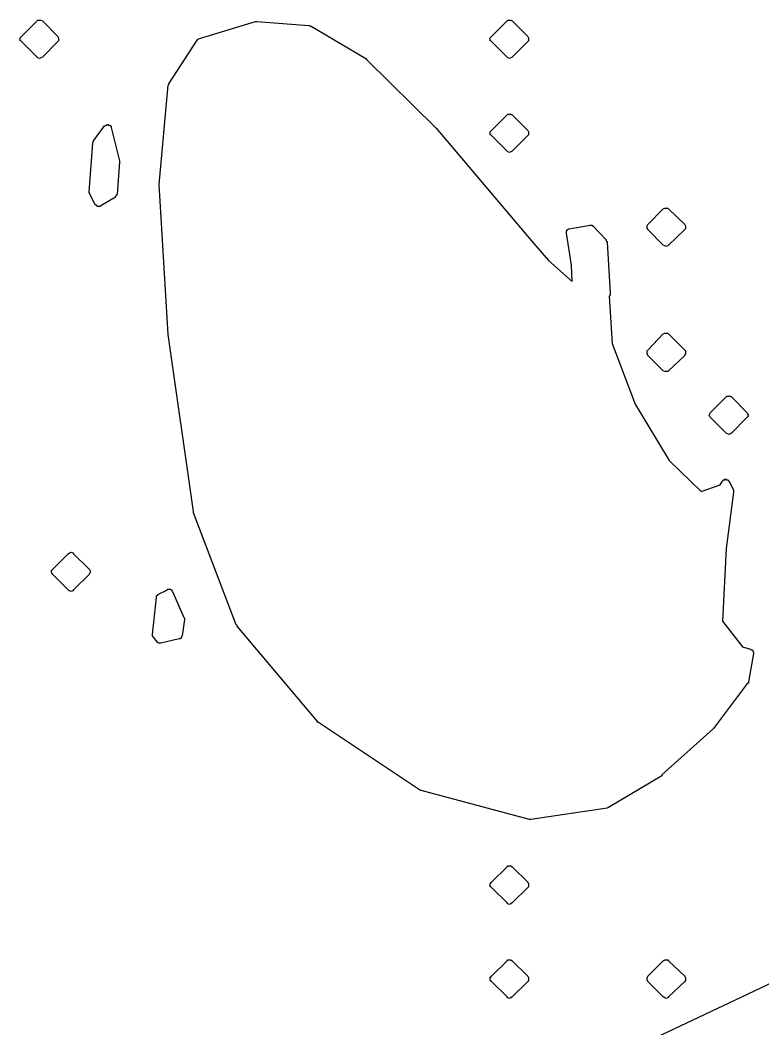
# Model space of a CAD drawing. Extents: x 83 to 346, y -162 to -57.
# Drawn here: x 271.597 to 272.601, y -141.685 to -140.322 of the extents above; entities that cross this region are included whole.
import ezdxf

# ---------------------------------------------------------------- set-up
doc = ezdxf.new("R2010")
doc.units = 0
doc.layers.add('BLACK', color=7, linetype='CONTINUOUS')

msp = doc.modelspace()

# ---------------------------------------------------------------- linework, layer by layer
at = {"layer": 'BLACK', "linetype": 'CONTINUOUS'}
for p, q in [((271.599, -140.344), (271.62, -140.323)), ((271.62, -140.323), (271.621, -140.322)), ((271.62, -140.323), (271.62, -140.323)), ((271.621, -140.322), (271.623, -140.322)), ((271.623, -140.322), (271.625, -140.322)), ((271.625, -140.322), (271.627, -140.323)), ((271.627, -140.323), (271.648, -140.344)), ((271.838, -140.347), (271.915, -140.324)), ((271.915, -140.324), (271.916, -140.324)), ((271.916, -140.324), (271.917, -140.324)), ((271.917, -140.324), (271.987, -140.329)), ((271.987, -140.329), (271.988, -140.329)), ((271.988, -140.329), (271.988, -140.329)), ((271.988, -140.329), (271.988, -140.329)), ((271.988, -140.329), (271.989, -140.33)), ((272.234, -140.344), (272.255, -140.323)), ((272.255, -140.323), (272.256, -140.322)), ((272.255, -140.323), (272.255, -140.323)), ((272.256, -140.322), (272.258, -140.322)), ((272.258, -140.322), (272.26, -140.322)), ((272.26, -140.322), (272.262, -140.323)), ((272.262, -140.323), (272.283, -140.344)), ((271.989, -140.33), (271.989, -140.33)), ((271.989, -140.33), (271.99, -140.33)), ((271.99, -140.33), (272.064, -140.374)), ((271.597, -140.346), (271.599, -140.344)), ((271.597, -140.348), (271.597, -140.346)), ((271.597, -140.35), (271.597, -140.348)), ((271.598, -140.35), (271.597, -140.35)), ((271.599, -140.351), (271.598, -140.35)), ((271.62, -140.372), (271.599, -140.351)), ((271.599, -140.351), (271.599, -140.351)), ((271.648, -140.351), (271.627, -140.372)), ((271.648, -140.344), (271.649, -140.346)), ((271.649, -140.35), (271.648, -140.351)), ((271.648, -140.351), (271.648, -140.351)), ((271.649, -140.346), (271.649, -140.348)), ((271.649, -140.348), (271.649, -140.35)), ((271.798, -140.408), (271.836, -140.349)), ((271.836, -140.349), (271.836, -140.348)), ((271.836, -140.348), (271.837, -140.348)), ((271.837, -140.348), (271.838, -140.347)), ((271.837, -140.348), (271.837, -140.348)), ((271.837, -140.348), (271.837, -140.348)), ((271.838, -140.347), (271.838, -140.347)), ((272.232, -140.346), (272.234, -140.344)), ((272.232, -140.348), (272.232, -140.346)), ((272.232, -140.35), (272.232, -140.348)), ((272.233, -140.35), (272.232, -140.35)), ((272.234, -140.351), (272.233, -140.35)), ((272.255, -140.372), (272.234, -140.351)), ((272.234, -140.351), (272.234, -140.351)), ((272.283, -140.351), (272.262, -140.372)), ((272.283, -140.344), (272.284, -140.346)), ((272.284, -140.35), (272.283, -140.351)), ((272.283, -140.351), (272.283, -140.351)), ((272.284, -140.346), (272.284, -140.348)), ((272.284, -140.348), (272.284, -140.35)), ((271.621, -140.373), (271.62, -140.372)), ((271.623, -140.374), (271.621, -140.373)), ((271.625, -140.373), (271.623, -140.374)), ((271.627, -140.372), (271.625, -140.373)), ((272.064, -140.374), (272.064, -140.374)), ((272.064, -140.374), (272.065, -140.375)), ((272.065, -140.375), (272.159, -140.468)), ((272.256, -140.373), (272.255, -140.372)), ((272.258, -140.374), (272.256, -140.373)), ((272.26, -140.373), (272.258, -140.374)), ((272.262, -140.372), (272.26, -140.373)), ((271.785, -140.544), (271.797, -140.41)), ((271.797, -140.41), (271.798, -140.409)), ((271.797, -140.41), (271.797, -140.41)), ((271.797, -140.41), (271.797, -140.41)), ((271.798, -140.409), (271.798, -140.408)), ((271.798, -140.408), (271.798, -140.408)), ((271.798, -140.408), (271.798, -140.408)), ((272.234, -140.471), (272.255, -140.45)), ((272.255, -140.45), (272.256, -140.449)), ((272.255, -140.45), (272.255, -140.45)), ((272.256, -140.449), (272.258, -140.449)), ((272.258, -140.449), (272.26, -140.449)), ((272.26, -140.449), (272.262, -140.45)), ((272.262, -140.45), (272.283, -140.471)), ((271.696, -140.485), (271.711, -140.465)), ((271.711, -140.465), (271.712, -140.465)), ((271.712, -140.465), (271.713, -140.464)), ((271.713, -140.464), (271.713, -140.464)), ((271.713, -140.464), (271.713, -140.464)), ((271.713, -140.464), (271.714, -140.464)), ((271.714, -140.464), (271.714, -140.463)), ((271.714, -140.463), (271.715, -140.463)), ((271.715, -140.463), (271.715, -140.463)), ((271.715, -140.463), (271.716, -140.463)), ((271.716, -140.463), (271.716, -140.463)), ((271.716, -140.463), (271.716, -140.464)), ((271.716, -140.464), (271.717, -140.464)), ((271.717, -140.464), (271.717, -140.464)), ((271.717, -140.464), (271.718, -140.464)), ((271.718, -140.464), (271.718, -140.464)), ((271.718, -140.464), (271.718, -140.464)), ((271.718, -140.464), (271.719, -140.465)), ((271.719, -140.465), (271.719, -140.465)), ((271.719, -140.465), (271.72, -140.466)), ((271.72, -140.466), (271.72, -140.466)), ((271.72, -140.466), (271.72, -140.467)), ((271.72, -140.467), (271.72, -140.467)), ((271.72, -140.467), (271.731, -140.512)), ((272.159, -140.468), (272.159, -140.468)), ((272.159, -140.468), (272.159, -140.468)), ((272.159, -140.468), (272.288, -140.62)), ((272.232, -140.473), (272.234, -140.471)), ((272.232, -140.475), (272.232, -140.473)), ((272.232, -140.477), (272.232, -140.475)), ((272.233, -140.477), (272.232, -140.477)), ((272.234, -140.478), (272.233, -140.477)), ((272.255, -140.499), (272.234, -140.478)), ((272.234, -140.478), (272.234, -140.478)), ((272.283, -140.478), (272.262, -140.499)), ((272.283, -140.471), (272.284, -140.473)), ((272.284, -140.477), (272.283, -140.478)), ((272.283, -140.478), (272.283, -140.478)), ((272.284, -140.473), (272.284, -140.475)), ((272.284, -140.475), (272.284, -140.477)), ((271.69, -140.554), (271.695, -140.488)), ((271.695, -140.487), (271.696, -140.486)), ((271.695, -140.488), (271.695, -140.487)), ((271.695, -140.487), (271.695, -140.487)), ((271.696, -140.486), (271.696, -140.485)), ((271.696, -140.485), (271.696, -140.485)), ((271.696, -140.486), (271.696, -140.486)), ((272.256, -140.5), (272.255, -140.499)), ((272.258, -140.501), (272.256, -140.5)), ((272.26, -140.5), (272.258, -140.501)), ((272.262, -140.499), (272.26, -140.5)), ((271.731, -140.514), (271.728, -140.557)), ((271.731, -140.512), (271.731, -140.513)), ((271.731, -140.513), (271.731, -140.514)), ((271.797, -140.747), (271.785, -140.544)), ((271.785, -140.544), (271.785, -140.544)), ((271.785, -140.544), (271.785, -140.544)), ((271.69, -140.555), (271.69, -140.554)), ((271.69, -140.554), (271.69, -140.554)), ((271.69, -140.556), (271.69, -140.555)), ((271.69, -140.555), (271.69, -140.555)), ((271.691, -140.556), (271.69, -140.556)), ((271.691, -140.557), (271.691, -140.556)), ((271.699, -140.572), (271.691, -140.557)), ((271.726, -140.561), (271.706, -140.573)), ((271.727, -140.559), (271.726, -140.56)), ((271.726, -140.56), (271.726, -140.56)), ((271.726, -140.56), (271.726, -140.56)), ((271.726, -140.56), (271.726, -140.561)), ((271.728, -140.557), (271.727, -140.558)), ((271.727, -140.558), (271.727, -140.559)), ((271.727, -140.559), (271.727, -140.559)), ((271.727, -140.559), (271.727, -140.559)), ((271.728, -140.557), (271.728, -140.557)), ((271.728, -140.557), (271.728, -140.557)), ((271.7, -140.572), (271.699, -140.572)), ((271.699, -140.572), (271.699, -140.572)), ((271.699, -140.572), (271.699, -140.572)), ((271.7, -140.573), (271.7, -140.572)), ((271.701, -140.573), (271.7, -140.573)), ((271.701, -140.574), (271.701, -140.573)), ((271.701, -140.573), (271.701, -140.573)), ((271.702, -140.574), (271.701, -140.574)), ((271.703, -140.574), (271.702, -140.574)), ((271.702, -140.574), (271.702, -140.574)), ((271.704, -140.574), (271.703, -140.574)), ((271.703, -140.574), (271.703, -140.574)), ((271.705, -140.574), (271.704, -140.574)), ((271.704, -140.574), (271.704, -140.574)), ((271.704, -140.574), (271.704, -140.574)), ((271.706, -140.573), (271.705, -140.574)), ((271.706, -140.573), (271.706, -140.573)), ((271.706, -140.573), (271.706, -140.573)), ((272.445, -140.598), (272.466, -140.577)), ((272.466, -140.577), (272.468, -140.576)), ((272.468, -140.576), (272.47, -140.576)), ((272.47, -140.576), (272.472, -140.576)), ((272.472, -140.576), (272.473, -140.577)), ((272.473, -140.577), (272.473, -140.577)), ((272.473, -140.577), (272.495, -140.598)), ((272.339, -140.604), (272.367, -140.599)), ((272.367, -140.599), (272.367, -140.599)), ((272.367, -140.599), (272.368, -140.599)), ((272.368, -140.599), (272.368, -140.599)), ((272.368, -140.599), (272.368, -140.599)), ((272.368, -140.599), (272.369, -140.599)), ((272.369, -140.599), (272.37, -140.599)), ((272.37, -140.599), (272.37, -140.599)), ((272.37, -140.599), (272.37, -140.6)), ((272.37, -140.6), (272.371, -140.6)), ((272.371, -140.6), (272.371, -140.6)), ((272.371, -140.6), (272.389, -140.619)), ((272.444, -140.6), (272.445, -140.598)), ((272.444, -140.602), (272.444, -140.6)), ((272.444, -140.604), (272.444, -140.602)), ((272.495, -140.598), (272.496, -140.6)), ((272.496, -140.6), (272.496, -140.602)), ((272.496, -140.602), (272.496, -140.604)), ((272.335, -140.607), (272.336, -140.606)), ((272.335, -140.608), (272.335, -140.607)), ((272.335, -140.609), (272.335, -140.608)), ((272.335, -140.608), (272.335, -140.608)), ((272.335, -140.608), (272.335, -140.608)), ((272.335, -140.61), (272.335, -140.609)), ((272.342, -140.653), (272.335, -140.61)), ((272.336, -140.606), (272.336, -140.605)), ((272.336, -140.605), (272.337, -140.605)), ((272.336, -140.606), (272.336, -140.606)), ((272.336, -140.606), (272.336, -140.606)), ((272.337, -140.605), (272.338, -140.604)), ((272.337, -140.605), (272.337, -140.605)), ((272.337, -140.605), (272.337, -140.605)), ((272.338, -140.604), (272.339, -140.604)), ((272.445, -140.604), (272.444, -140.604)), ((272.445, -140.605), (272.445, -140.604)), ((272.466, -140.626), (272.445, -140.605)), ((272.445, -140.605), (272.445, -140.605)), ((272.495, -140.605), (272.473, -140.626)), ((272.496, -140.604), (272.495, -140.605)), ((272.496, -140.604), (272.496, -140.604)), ((272.288, -140.62), (272.311, -140.647)), ((272.389, -140.619), (272.389, -140.62)), ((272.389, -140.62), (272.39, -140.621)), ((272.39, -140.621), (272.39, -140.621)), ((272.39, -140.621), (272.39, -140.621)), ((272.39, -140.621), (272.39, -140.622)), ((272.39, -140.622), (272.39, -140.622)), ((272.39, -140.622), (272.394, -140.691)), ((272.468, -140.627), (272.466, -140.626)), ((272.466, -140.626), (272.466, -140.626)), ((272.47, -140.628), (272.468, -140.627)), ((272.472, -140.627), (272.47, -140.628)), ((272.473, -140.626), (272.472, -140.627)), ((272.472, -140.627), (272.472, -140.627)), ((272.311, -140.647), (272.343, -140.675)), ((272.343, -140.675), (272.342, -140.653)), ((272.394, -140.693), (272.393, -140.695)), ((272.393, -140.695), (272.397, -140.759)), ((272.394, -140.691), (272.394, -140.691)), ((272.394, -140.691), (272.394, -140.693)), ((271.831, -140.986), (271.797, -140.747)), ((271.797, -140.747), (271.797, -140.747)), ((271.797, -140.747), (271.797, -140.747)), ((272.445, -140.768), (272.466, -140.746)), ((272.466, -140.746), (272.468, -140.745)), ((272.468, -140.745), (272.47, -140.745)), ((272.47, -140.745), (272.472, -140.745)), ((272.472, -140.745), (272.473, -140.746)), ((272.473, -140.746), (272.473, -140.746)), ((272.473, -140.746), (272.495, -140.768)), ((272.397, -140.759), (272.428, -140.841)), ((272.444, -140.769), (272.445, -140.768)), ((272.444, -140.771), (272.444, -140.769)), ((272.444, -140.773), (272.444, -140.771)), ((272.445, -140.775), (272.444, -140.773)), ((272.466, -140.796), (272.445, -140.775)), ((272.495, -140.775), (272.473, -140.796)), ((272.495, -140.768), (272.496, -140.769)), ((272.496, -140.773), (272.495, -140.774)), ((272.495, -140.774), (272.495, -140.775)), ((272.496, -140.769), (272.496, -140.769)), ((272.496, -140.769), (272.496, -140.771)), ((272.496, -140.771), (272.496, -140.773)), ((272.468, -140.797), (272.466, -140.796)), ((272.47, -140.797), (272.468, -140.797)), ((272.472, -140.797), (272.47, -140.797)), ((272.473, -140.796), (272.472, -140.797)), ((272.473, -140.796), (272.473, -140.796)), ((272.53, -140.852), (272.551, -140.831)), ((272.551, -140.831), (272.552, -140.83)), ((272.551, -140.831), (272.551, -140.831)), ((272.552, -140.83), (272.553, -140.83)), ((272.553, -140.83), (272.555, -140.83)), ((272.555, -140.83), (272.557, -140.83)), ((272.557, -140.83), (272.558, -140.831)), ((272.558, -140.831), (272.579, -140.852)), ((272.428, -140.841), (272.474, -140.917)), ((272.528, -140.856), (272.529, -140.854)), ((272.529, -140.858), (272.528, -140.856)), ((272.529, -140.854), (272.53, -140.852)), ((272.53, -140.859), (272.529, -140.858)), ((272.529, -140.858), (272.529, -140.858)), ((272.53, -140.852), (272.53, -140.852)), ((272.551, -140.88), (272.53, -140.859)), ((272.579, -140.859), (272.558, -140.88)), ((272.579, -140.852), (272.58, -140.854)), ((272.58, -140.858), (272.579, -140.859)), ((272.579, -140.859), (272.579, -140.859)), ((272.58, -140.854), (272.581, -140.856)), ((272.581, -140.856), (272.58, -140.858)), ((272.553, -140.881), (272.551, -140.88)), ((272.555, -140.882), (272.553, -140.881)), ((272.557, -140.881), (272.555, -140.882)), ((272.558, -140.88), (272.557, -140.881)), ((272.474, -140.917), (272.517, -140.959)), ((272.549, -140.943), (272.55, -140.942)), ((272.55, -140.942), (272.55, -140.943)), ((272.55, -140.943), (272.55, -140.942)), ((272.55, -140.942), (272.551, -140.943)), ((272.517, -140.959), (272.543, -140.95)), ((272.543, -140.95), (272.546, -140.945)), ((272.546, -140.945), (272.547, -140.944)), ((272.546, -140.945), (272.546, -140.945)), ((272.547, -140.944), (272.547, -140.943)), ((272.547, -140.943), (272.548, -140.943)), ((272.547, -140.944), (272.547, -140.944)), ((272.547, -140.944), (272.547, -140.944)), ((272.548, -140.943), (272.548, -140.943)), ((272.548, -140.943), (272.549, -140.943)), ((272.549, -140.943), (272.549, -140.943)), ((272.551, -140.943), (272.552, -140.943)), ((272.552, -140.943), (272.552, -140.943)), ((272.552, -140.943), (272.552, -140.943)), ((272.552, -140.943), (272.553, -140.943)), ((272.553, -140.943), (272.554, -140.944)), ((272.554, -140.944), (272.554, -140.944)), ((272.554, -140.944), (272.554, -140.944)), ((272.554, -140.944), (272.554, -140.945)), ((272.554, -140.945), (272.555, -140.945)), ((272.555, -140.945), (272.561, -140.957)), ((272.561, -140.96), (272.551, -141.036)), ((272.561, -140.957), (272.561, -140.958)), ((272.561, -140.958), (272.561, -140.958)), ((272.561, -140.958), (272.561, -140.959)), ((272.561, -140.959), (272.561, -140.959)), ((272.561, -140.959), (272.561, -140.96)), ((272.561, -140.96), (272.561, -140.96)), ((271.831, -140.987), (271.831, -140.986)), ((271.831, -140.988), (271.831, -140.987)), ((271.889, -141.139), (271.831, -140.988)), ((272.551, -141.036), (272.546, -141.134)), ((271.641, -141.064), (271.662, -141.043)), ((271.662, -141.043), (271.664, -141.042)), ((271.664, -141.042), (271.666, -141.041)), ((271.666, -141.041), (271.668, -141.042)), ((271.668, -141.042), (271.669, -141.043)), ((271.669, -141.043), (271.69, -141.064)), ((271.639, -141.067), (271.64, -141.065)), ((271.64, -141.065), (271.641, -141.064)), ((271.64, -141.065), (271.64, -141.065)), ((271.64, -141.065), (271.64, -141.065)), ((271.69, -141.064), (271.69, -141.064)), ((271.69, -141.064), (271.691, -141.065)), ((271.691, -141.065), (271.692, -141.067)), ((271.64, -141.069), (271.639, -141.067)), ((271.641, -141.071), (271.64, -141.069)), ((271.662, -141.092), (271.641, -141.071)), ((271.641, -141.071), (271.641, -141.071)), ((271.69, -141.071), (271.669, -141.092)), ((271.691, -141.069), (271.69, -141.071)), ((271.692, -141.067), (271.691, -141.069)), ((271.663, -141.093), (271.662, -141.092)), ((271.662, -141.092), (271.662, -141.092)), ((271.669, -141.092), (271.668, -141.093)), ((271.783, -141.098), (271.796, -141.092)), ((271.796, -141.092), (271.796, -141.091)), ((271.796, -141.091), (271.797, -141.091)), ((271.796, -141.092), (271.796, -141.092)), ((271.797, -141.091), (271.798, -141.091)), ((271.798, -141.091), (271.798, -141.091)), ((271.798, -141.091), (271.798, -141.091)), ((271.798, -141.091), (271.799, -141.091)), ((271.799, -141.091), (271.8, -141.091)), ((271.8, -141.091), (271.8, -141.091)), ((271.8, -141.091), (271.8, -141.091)), ((271.8, -141.091), (271.801, -141.092)), ((271.801, -141.092), (271.801, -141.092)), ((271.801, -141.092), (271.802, -141.092)), ((271.802, -141.092), (271.802, -141.092)), ((271.802, -141.092), (271.802, -141.093)), ((271.664, -141.093), (271.663, -141.093)), ((271.666, -141.094), (271.664, -141.093)), ((271.668, -141.093), (271.666, -141.094)), ((271.776, -141.152), (271.781, -141.102)), ((271.781, -141.1), (271.782, -141.099)), ((271.781, -141.101), (271.781, -141.1)), ((271.781, -141.1), (271.781, -141.1)), ((271.781, -141.102), (271.781, -141.101)), ((271.781, -141.101), (271.781, -141.101)), ((271.781, -141.102), (271.781, -141.102)), ((271.782, -141.099), (271.782, -141.099)), ((271.782, -141.099), (271.782, -141.099)), ((271.782, -141.099), (271.783, -141.099)), ((271.783, -141.099), (271.783, -141.098)), ((271.802, -141.093), (271.803, -141.094)), ((271.803, -141.094), (271.803, -141.094)), ((271.803, -141.094), (271.803, -141.094)), ((271.803, -141.094), (271.818, -141.129)), ((271.819, -141.132), (271.816, -141.154)), ((271.818, -141.129), (271.818, -141.129)), ((271.818, -141.129), (271.819, -141.13)), ((271.819, -141.13), (271.819, -141.13)), ((271.819, -141.13), (271.819, -141.131)), ((271.819, -141.131), (271.819, -141.131)), ((271.819, -141.131), (271.819, -141.132)), ((271.89, -141.14), (271.889, -141.139)), ((271.89, -141.141), (271.89, -141.14)), ((271.999, -141.27), (271.89, -141.141)), ((272.546, -141.134), (272.573, -141.169)), ((271.776, -141.154), (271.776, -141.152)), ((271.777, -141.156), (271.776, -141.154)), ((271.782, -141.162), (271.777, -141.156)), ((271.812, -141.158), (271.787, -141.164)), ((271.813, -141.158), (271.812, -141.158)), ((271.812, -141.158), (271.812, -141.158)), ((271.812, -141.158), (271.812, -141.158)), ((271.814, -141.157), (271.813, -141.158)), ((271.815, -141.156), (271.814, -141.157)), ((271.814, -141.157), (271.814, -141.157)), ((271.814, -141.157), (271.814, -141.157)), ((271.814, -141.157), (271.814, -141.157)), ((271.816, -141.154), (271.815, -141.155)), ((271.815, -141.155), (271.815, -141.156)), ((271.815, -141.156), (271.815, -141.156)), ((271.815, -141.156), (271.815, -141.156)), ((271.816, -141.154), (271.816, -141.154)), ((271.816, -141.154), (271.816, -141.154)), ((271.782, -141.163), (271.782, -141.162)), ((271.783, -141.163), (271.782, -141.163)), ((271.784, -141.164), (271.783, -141.163)), ((271.783, -141.163), (271.783, -141.163)), ((271.783, -141.163), (271.783, -141.163)), ((271.785, -141.164), (271.784, -141.164)), ((271.786, -141.164), (271.785, -141.164)), ((271.785, -141.164), (271.785, -141.164)), ((271.785, -141.164), (271.785, -141.164)), ((271.787, -141.164), (271.786, -141.164)), ((272.573, -141.169), (272.584, -141.172)), ((272.584, -141.172), (272.585, -141.173)), ((272.585, -141.173), (272.586, -141.173)), ((272.586, -141.173), (272.586, -141.173)), ((272.586, -141.173), (272.586, -141.173)), ((272.586, -141.173), (272.587, -141.174)), ((272.587, -141.174), (272.587, -141.174)), ((272.587, -141.174), (272.587, -141.175)), ((272.588, -141.178), (272.581, -141.216)), ((272.587, -141.175), (272.587, -141.175)), ((272.587, -141.175), (272.588, -141.176)), ((272.588, -141.176), (272.588, -141.176)), ((272.588, -141.176), (272.588, -141.176)), ((272.588, -141.176), (272.588, -141.177)), ((272.588, -141.177), (272.588, -141.177)), ((272.588, -141.177), (272.588, -141.178)), ((272.58, -141.218), (272.534, -141.279)), ((272.581, -141.218), (272.58, -141.218)), ((272.58, -141.218), (272.58, -141.218)), ((272.581, -141.216), (272.581, -141.216)), ((272.581, -141.216), (272.581, -141.217)), ((272.581, -141.217), (272.581, -141.217)), ((272.581, -141.217), (272.581, -141.218)), ((271.999, -141.271), (271.999, -141.27)), ((272, -141.271), (271.999, -141.271)), ((272.138, -141.363), (272, -141.271)), ((272.533, -141.28), (272.464, -141.342)), ((272.534, -141.279), (272.533, -141.28)), ((272.533, -141.28), (272.533, -141.28)), ((272.464, -141.343), (272.392, -141.386)), ((272.464, -141.342), (272.464, -141.343)), ((272.464, -141.343), (272.464, -141.343)), ((272.139, -141.363), (272.138, -141.363)), ((272.138, -141.363), (272.138, -141.363)), ((272.285, -141.402), (272.139, -141.363)), ((272.39, -141.387), (272.287, -141.402)), ((272.391, -141.386), (272.39, -141.387)), ((272.392, -141.386), (272.391, -141.386)), ((272.286, -141.402), (272.285, -141.402)), ((272.285, -141.402), (272.285, -141.402)), ((272.285, -141.402), (272.285, -141.402)), ((272.287, -141.402), (272.286, -141.402)), ((272.287, -141.402), (272.287, -141.402)), ((272.287, -141.402), (272.287, -141.402)), ((272.234, -141.487), (272.255, -141.466)), ((272.255, -141.466), (272.256, -141.465)), ((272.255, -141.466), (272.255, -141.466)), ((272.256, -141.465), (272.258, -141.465)), ((272.258, -141.465), (272.26, -141.465)), ((272.26, -141.465), (272.262, -141.466)), ((272.262, -141.466), (272.283, -141.487)), ((272.232, -141.489), (272.234, -141.487)), ((272.283, -141.487), (272.284, -141.489)), ((272.232, -141.491), (272.232, -141.489)), ((272.232, -141.493), (272.232, -141.491)), ((272.233, -141.493), (272.232, -141.493)), ((272.234, -141.494), (272.233, -141.493)), ((272.255, -141.515), (272.234, -141.494)), ((272.234, -141.494), (272.234, -141.494)), ((272.283, -141.494), (272.262, -141.515)), ((272.284, -141.493), (272.283, -141.494)), ((272.283, -141.494), (272.283, -141.494)), ((272.284, -141.489), (272.284, -141.491)), ((272.284, -141.491), (272.284, -141.493)), ((272.256, -141.516), (272.255, -141.515)), ((272.262, -141.515), (272.26, -141.516)), ((272.258, -141.517), (272.256, -141.516)), ((272.26, -141.516), (272.258, -141.517)), ((272.234, -141.614), (272.255, -141.593)), ((272.255, -141.593), (272.256, -141.592)), ((272.255, -141.593), (272.255, -141.593)), ((272.256, -141.592), (272.258, -141.592)), ((272.258, -141.592), (272.26, -141.592)), ((272.26, -141.592), (272.262, -141.593)), ((272.262, -141.593), (272.283, -141.614)), ((272.445, -141.614), (272.466, -141.593)), ((272.466, -141.593), (272.468, -141.592)), ((272.468, -141.592), (272.47, -141.592)), ((272.47, -141.592), (272.472, -141.592)), ((272.472, -141.592), (272.473, -141.593)), ((272.473, -141.593), (272.473, -141.593)), ((272.473, -141.593), (272.495, -141.614)), ((272.232, -141.616), (272.234, -141.614)), ((272.232, -141.618), (272.232, -141.616)), ((272.232, -141.62), (272.232, -141.618)), ((272.233, -141.62), (272.232, -141.62)), ((272.234, -141.621), (272.233, -141.62)), ((272.255, -141.642), (272.234, -141.621)), ((272.234, -141.621), (272.234, -141.621)), ((272.283, -141.621), (272.262, -141.642)), ((272.283, -141.614), (272.284, -141.616)), ((272.284, -141.62), (272.283, -141.621)), ((272.283, -141.621), (272.283, -141.621)), ((272.284, -141.616), (272.284, -141.618)), ((272.284, -141.618), (272.284, -141.62)), ((272.444, -141.616), (272.445, -141.614)), ((272.444, -141.618), (272.444, -141.616)), ((272.444, -141.62), (272.444, -141.618)), ((272.445, -141.62), (272.444, -141.62)), ((272.445, -141.621), (272.445, -141.62)), ((272.466, -141.642), (272.445, -141.621)), ((272.445, -141.621), (272.445, -141.621)), ((272.456, -141.697), (272.614, -141.622)), ((272.495, -141.621), (272.473, -141.642)), ((272.495, -141.614), (272.496, -141.616)), ((272.496, -141.62), (272.495, -141.621)), ((272.496, -141.616), (272.496, -141.618)), ((272.496, -141.618), (272.496, -141.62)), ((272.496, -141.62), (272.496, -141.62)), ((272.256, -141.643), (272.255, -141.642)), ((272.258, -141.644), (272.256, -141.643)), ((272.26, -141.643), (272.258, -141.644)), ((272.262, -141.642), (272.26, -141.643)), ((272.468, -141.643), (272.466, -141.642)), ((272.466, -141.642), (272.466, -141.642)), ((272.47, -141.644), (272.468, -141.643)), ((272.472, -141.643), (272.47, -141.644)), ((272.473, -141.642), (272.472, -141.643)), ((272.472, -141.643), (272.472, -141.643))]:
    msp.add_line(p, q, dxfattribs=at)

doc.saveas('drawing.dxf')
